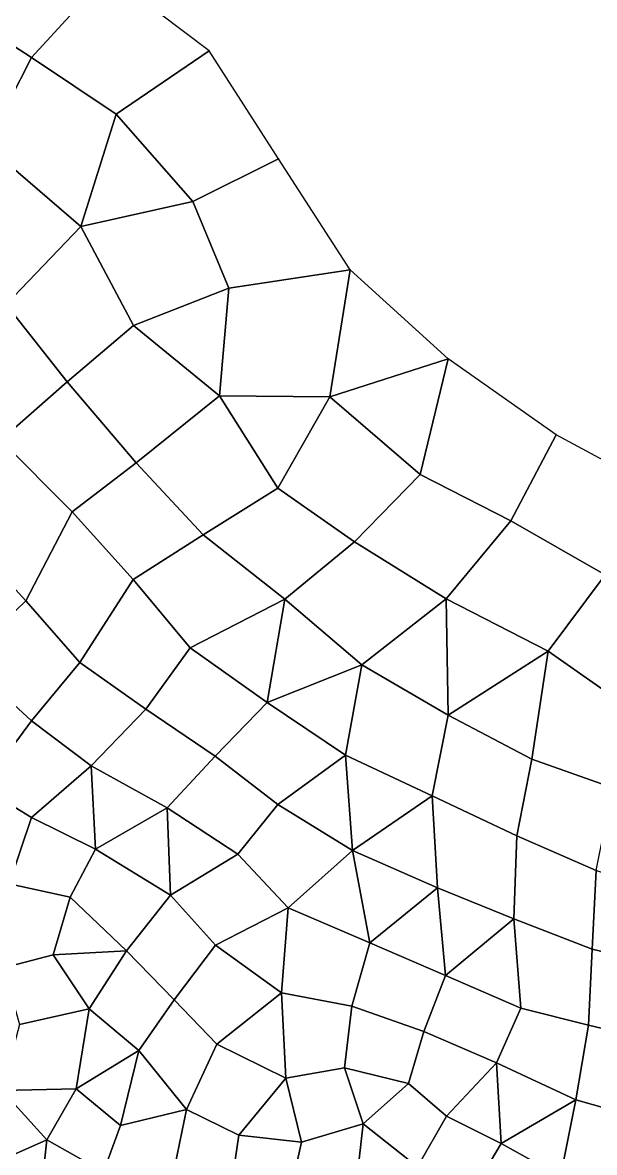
# Model space of a CAD drawing. Extents: x 391089 to 406232, y 6461839 to 6471033.
# Drawn here: x 404720.6 to 404853.9, y 6470556 to 6470819.4 of the extents above; entities that cross this region are included whole.
import ezdxf

# ---------------------------------------------------------------- set-up
doc = ezdxf.new("R2010")
doc.units = 0
for name, color, linetype in [('MESH_BOUND', 25, 'CONTINUOUS'), ('MESH_ELEMS', 18, 'CONTINUOUS'), ('MESH_NODES', 18, 'CONTINUOUS')]:
    doc.layers.add(name, color=color, linetype=linetype)

msp = doc.modelspace()

# ---------------------------------------------------------------- linework, layer by layer
at = {"layer": 'MESH_BOUND', "color": 25}
for points in [[(404764.088, 6470812.74, 5.745), (404740.53, 6470830.65, 6.493)], [(404780.3, 6470787.6, 3.872), (404764.088, 6470812.74, 5.745)], [(404796.962, 6470761.69, 3.377), (404780.3, 6470787.6, 3.872)], [(404819.8, 6470741, 4.03), (404796.962, 6470761.69, 3.377)], [(404844.984, 6470723.22, 5.648), (404819.8, 6470741, 4.03)], [(404872.14, 6470708.62, 6.723), (404844.984, 6470723.22, 5.648)]]:
    msp.add_polyline3d(points, dxfattribs=at)
at = {"layer": 'MESH_ELEMS', "color": 178}
for points in [[(404714.591, 6470845.3, 6.216), (404699.632, 6470826.23, 5.633), (404722.69, 6470811.24, 4.936), (404740.53, 6470830.65, 6.493)], [(404742.451, 6470797.98, 3.168), (404764.088, 6470812.74, 5.745), (404740.53, 6470830.65, 6.493), (404722.69, 6470811.24, 4.936)], [(404722.69, 6470811.24, 4.936), (404699.632, 6470826.23, 5.633), (404692.269, 6470800.51, 3.735), (404712.227, 6470790.7, 2.971)], [(404760.335, 6470777.68, 2.836), (404780.3, 6470787.6, 3.872), (404764.088, 6470812.74, 5.745), (404742.451, 6470797.98, 3.168)], [(404712.227, 6470790.7, 2.971), (404734.229, 6470771.8, 3.161), (404742.451, 6470797.98, 3.168), (404722.69, 6470811.24, 4.936)], [(404742.451, 6470797.98, 3.168), (404734.229, 6470771.8, 3.161), (404760.335, 6470777.68, 2.836), (404742.451, 6470797.98, 3.168)], [(404698.909, 6470770.63, 3.376), (404716.787, 6470753.65, 3.291), (404734.229, 6470771.8, 3.161), (404712.227, 6470790.7, 2.971)], [(404780.3, 6470787.6, 3.872), (404760.335, 6470777.68, 2.836), (404768.747, 6470757.48, 3.34), (404796.962, 6470761.69, 3.377)], [(404760.335, 6470777.68, 2.836), (404734.229, 6470771.8, 3.161), (404746.508, 6470748.72, 2.199), (404768.747, 6470757.48, 3.34)], [(404746.508, 6470748.72, 2.199), (404734.229, 6470771.8, 3.161), (404716.787, 6470753.65, 3.291), (404731.063, 6470735.6, 3.262)], [(404792.225, 6470732.1, 3.457), (404796.962, 6470761.69, 3.377), (404768.747, 6470757.48, 3.34), (404766.56, 6470732.37, 3.228)], [(404792.225, 6470732.1, 3.457), (404819.8, 6470741, 4.03), (404796.962, 6470761.69, 3.377), (404792.225, 6470732.1, 3.457)], [(404766.56, 6470732.37, 3.228), (404768.747, 6470757.48, 3.34), (404746.508, 6470748.72, 2.199), (404766.56, 6470732.37, 3.228)], [(404731.063, 6470735.6, 3.262), (404716.787, 6470753.65, 3.291), (404702.524, 6470740.48, 3.214), (404715.566, 6470722.04, 3.125)], [(404731.063, 6470735.6, 3.262), (404747.137, 6470716.71, 3.273), (404766.56, 6470732.37, 3.228), (404746.508, 6470748.72, 2.199)], [(404792.225, 6470732.1, 3.457), (404813.285, 6470713.98, 3.817), (404819.8, 6470741, 4.03), (404792.225, 6470732.1, 3.457)], [(404813.285, 6470713.98, 3.817), (404834.415, 6470703.19, 6.118), (404844.984, 6470723.22, 5.648), (404819.8, 6470741, 4.03)], [(404732.192, 6470705.3, 3.207), (404747.137, 6470716.71, 3.273), (404731.063, 6470735.6, 3.262), (404715.566, 6470722.04, 3.125)], [(404762.749, 6470699.98, 3.355), (404780.163, 6470710.85, 3.418), (404766.56, 6470732.37, 3.228), (404747.137, 6470716.71, 3.273)], [(404792.225, 6470732.1, 3.457), (404766.56, 6470732.37, 3.228), (404780.163, 6470710.85, 3.418), (404792.225, 6470732.1, 3.457)], [(404813.285, 6470713.98, 3.817), (404792.225, 6470732.1, 3.457), (404780.163, 6470710.85, 3.418), (404798.009, 6470698.28, 3.373)], [(404856.39, 6470690.6, 6.992), (404872.14, 6470708.62, 6.723), (404844.984, 6470723.22, 5.648), (404834.415, 6470703.19, 6.118)], [(404706.217, 6470701.1, 3.035), (404721.385, 6470684.55, 3.445), (404732.192, 6470705.3, 3.207), (404715.566, 6470722.04, 3.125)], [(404747.137, 6470716.71, 3.273), (404732.192, 6470705.3, 3.207), (404746.404, 6470689.55, 3.561), (404762.749, 6470699.98, 3.355)], [(404813.285, 6470713.98, 3.817), (404798.009, 6470698.28, 3.373), (404819.36, 6470685.03, 3.839), (404834.415, 6470703.19, 6.118)], [(404780.163, 6470710.85, 3.418), (404762.749, 6470699.98, 3.355), (404781.741, 6470684.92, 3.556), (404798.009, 6470698.28, 3.373)], [(404721.385, 6470684.55, 3.445), (404734, 6470670.17, 3.625), (404746.404, 6470689.55, 3.561), (404732.192, 6470705.3, 3.207)], [(404834.415, 6470703.19, 6.118), (404819.36, 6470685.03, 3.839), (404843.122, 6470672.84, 5.662), (404856.39, 6470690.6, 6.992)], [(404697.214, 6470684.81, 3.225), (404707.193, 6470670.89, 3.365), (404721.385, 6470684.55, 3.445), (404706.217, 6470701.1, 3.035)], [(404762.749, 6470699.98, 3.355), (404746.404, 6470689.55, 3.561), (404759.678, 6470673.59, 3.645), (404781.741, 6470684.92, 3.556)], [(404799.707, 6470669.61, 2.101), (404819.36, 6470685.03, 3.839), (404798.009, 6470698.28, 3.373), (404781.741, 6470684.92, 3.556)], [(404759.678, 6470673.59, 3.645), (404746.404, 6470689.55, 3.561), (404734, 6470670.17, 3.625), (404749.367, 6470659.33, 3.717)], [(404862.385, 6470659.29, 6.408), (404876.934, 6470677.94, 7.302), (404856.39, 6470690.6, 6.992), (404843.122, 6470672.84, 5.662)], [(404734, 6470670.17, 3.625), (404721.385, 6470684.55, 3.445), (404707.193, 6470670.89, 3.365), (404722.697, 6470656.61, 3.544)], [(404777.651, 6470660.87, 3.798), (404781.741, 6470684.92, 3.556), (404759.678, 6470673.59, 3.645), (404777.651, 6470660.87, 3.798)], [(404777.651, 6470660.87, 3.798), (404799.707, 6470669.61, 2.101), (404781.741, 6470684.92, 3.556), (404777.651, 6470660.87, 3.798)], [(404819.827, 6470657.93, 3.794), (404819.36, 6470685.03, 3.839), (404799.707, 6470669.61, 2.101), (404819.827, 6470657.93, 3.794)], [(404819.36, 6470685.03, 3.839), (404819.827, 6470657.93, 3.794), (404843.122, 6470672.84, 5.662), (404819.36, 6470685.03, 3.839)], [(404765.54, 6470648.38, 3.747), (404777.651, 6470660.87, 3.798), (404759.678, 6470673.59, 3.645), (404749.367, 6470659.33, 3.717)], [(404843.122, 6470672.84, 5.662), (404819.827, 6470657.93, 3.794), (404839.365, 6470647.65, 3.807), (404843.122, 6470672.84, 5.662)], [(404839.365, 6470647.65, 3.807), (404858.206, 6470641, 4.098), (404862.385, 6470659.29, 6.408), (404843.122, 6470672.84, 5.662)], [(404722.697, 6470656.61, 3.544), (404707.193, 6470670.89, 3.365), (404700.726, 6470652.61, 3.473), (404711.242, 6470641.04, 3.563)], [(404722.697, 6470656.61, 3.544), (404736.602, 6470646.08, 3.7), (404749.367, 6470659.33, 3.717), (404734, 6470670.17, 3.625)], [(404777.651, 6470660.87, 3.798), (404795.909, 6470648.56, 3.61), (404799.707, 6470669.61, 2.101), (404777.651, 6470660.87, 3.798)], [(404795.909, 6470648.56, 3.61), (404816.112, 6470639.1, 1.695), (404819.827, 6470657.93, 3.794), (404799.707, 6470669.61, 2.101)], [(404754.298, 6470636.33, 3.762), (404765.54, 6470648.38, 3.747), (404749.367, 6470659.33, 3.717), (404736.602, 6470646.08, 3.7)], [(404777.651, 6470660.87, 3.798), (404765.54, 6470648.38, 3.747), (404780.147, 6470637.04, 3.969), (404795.909, 6470648.56, 3.61)], [(404839.365, 6470647.65, 3.807), (404819.827, 6470657.93, 3.794), (404816.112, 6470639.1, 1.695), (404835.804, 6470629.8, 2.845)], [(404722.732, 6470634.03, 3.533), (404736.602, 6470646.08, 3.7), (404722.697, 6470656.61, 3.544), (404711.242, 6470641.04, 3.563)], [(404770.788, 6470625.53, 3.943), (404780.147, 6470637.04, 3.969), (404765.54, 6470648.38, 3.747), (404754.298, 6470636.33, 3.762)], [(404795.909, 6470648.56, 3.61), (404780.147, 6470637.04, 3.969), (404797.503, 6470626.32, 4.043), (404795.909, 6470648.56, 3.61)], [(404795.909, 6470648.56, 3.61), (404797.503, 6470626.32, 4.043), (404816.112, 6470639.1, 1.695), (404795.909, 6470648.56, 3.61)], [(404835.804, 6470629.8, 2.845), (404854.296, 6470621.66, 1.827), (404858.206, 6470641, 4.098), (404839.365, 6470647.65, 3.807)], [(404722.732, 6470634.03, 3.533), (404737.635, 6470626.66, 3.753), (404736.602, 6470646.08, 3.7), (404722.732, 6470634.03, 3.533)], [(404736.602, 6470646.08, 3.7), (404737.635, 6470626.66, 3.753), (404754.298, 6470636.33, 3.762), (404736.602, 6470646.08, 3.7)], [(404717.538, 6470618.55, 3.526), (404722.732, 6470634.03, 3.533), (404711.242, 6470641.04, 3.563), (404700.17, 6470624.26, 3.575)], [(404816.112, 6470639.1, 1.695), (404797.503, 6470626.32, 4.043), (404817.331, 6470617.63, 3.855), (404816.112, 6470639.1, 1.695)], [(404835.804, 6470629.8, 2.845), (404816.112, 6470639.1, 1.695), (404817.331, 6470617.63, 3.855), (404835.143, 6470610.4, 3.747)], [(404737.635, 6470626.66, 3.753), (404755.121, 6470615.91, 4.102), (404754.298, 6470636.33, 3.762), (404737.635, 6470626.66, 3.753)], [(404755.121, 6470615.91, 4.102), (404770.788, 6470625.53, 3.943), (404754.298, 6470636.33, 3.762), (404755.121, 6470615.91, 4.102)], [(404782.519, 6470612.97, 4.188), (404797.503, 6470626.32, 4.043), (404780.147, 6470637.04, 3.969), (404770.788, 6470625.53, 3.943)], [(404731.707, 6470615.49, 3.746), (404737.635, 6470626.66, 3.753), (404722.732, 6470634.03, 3.533), (404717.538, 6470618.55, 3.526)], [(404854.296, 6470621.66, 1.827), (404835.804, 6470629.8, 2.845), (404835.143, 6470610.4, 3.747), (404853.364, 6470603.37, 3.755)], [(404731.707, 6470615.49, 3.746), (404744.836, 6470603, 3.933), (404755.121, 6470615.91, 4.102), (404737.635, 6470626.66, 3.753)], [(404765.596, 6470604.28, 4.021), (404782.519, 6470612.97, 4.188), (404770.788, 6470625.53, 3.943), (404755.121, 6470615.91, 4.102)], [(404782.519, 6470612.97, 4.188), (404801.578, 6470604.86, 4.111), (404797.503, 6470626.32, 4.043), (404782.519, 6470612.97, 4.188)], [(404801.578, 6470604.86, 4.111), (404817.331, 6470617.63, 3.855), (404797.503, 6470626.32, 4.043), (404801.578, 6470604.86, 4.111)], [(404853.364, 6470603.37, 3.755), (404869.55, 6470599.52, 3.603), (404872.803, 6470614.9, 3.584), (404854.296, 6470621.66, 1.827)], [(404717.538, 6470618.55, 3.526), (404716.15, 6470599.02, 3.684), (404727.781, 6470602.07, 3.661), (404731.707, 6470615.49, 3.746)], [(404819.239, 6470597.18, 3.81), (404817.331, 6470617.63, 3.855), (404801.578, 6470604.86, 4.111), (404819.239, 6470597.18, 3.81)], [(404817.331, 6470617.63, 3.855), (404819.239, 6470597.18, 3.81), (404835.143, 6470610.4, 3.747), (404817.331, 6470617.63, 3.855)], [(404727.781, 6470602.07, 3.661), (404744.836, 6470603, 3.933), (404731.707, 6470615.49, 3.746), (404727.781, 6470602.07, 3.661)], [(404744.836, 6470603, 3.933), (404755.987, 6470591.56, 3.902), (404765.596, 6470604.28, 4.021), (404755.121, 6470615.91, 4.102)], [(404765.596, 6470604.28, 4.021), (404781.001, 6470593.17, 4.02), (404782.519, 6470612.97, 4.188), (404765.596, 6470604.28, 4.021)], [(404801.578, 6470604.86, 4.111), (404782.519, 6470612.97, 4.188), (404781.001, 6470593.17, 4.02), (404797.38, 6470590.08, 3.928)], [(404835.143, 6470610.4, 3.747), (404819.239, 6470597.18, 3.81), (404836.735, 6470589.57, 3.798), (404835.143, 6470610.4, 3.747)], [(404853.364, 6470603.37, 3.755), (404835.143, 6470610.4, 3.747), (404836.735, 6470589.57, 3.798), (404852.503, 6470585.64, 3.908)], [(404765.913, 6470581.22, 3.723), (404781.001, 6470593.17, 4.02), (404765.596, 6470604.28, 4.021), (404755.987, 6470591.56, 3.902)], [(404819.239, 6470597.18, 3.81), (404801.578, 6470604.86, 4.111), (404797.38, 6470590.08, 3.928), (404814.123, 6470584.18, 3.908)], [(404719.893, 6470585.8, 3.443), (404736.132, 6470589.42, 3.672), (404727.781, 6470602.07, 3.661), (404716.15, 6470599.02, 3.684)], [(404744.836, 6470603, 3.933), (404727.781, 6470602.07, 3.661), (404736.132, 6470589.42, 3.672), (404744.836, 6470603, 3.933)], [(404755.987, 6470591.56, 3.902), (404744.836, 6470603, 3.933), (404736.132, 6470589.42, 3.672), (404747.722, 6470579.7, 3.549)], [(404869.55, 6470599.52, 3.603), (404853.364, 6470603.37, 3.755), (404852.503, 6470585.64, 3.908), (404869.579, 6470581.61, 2.994)], [(404831.099, 6470576.82, 3.671), (404836.735, 6470589.57, 3.798), (404819.239, 6470597.18, 3.81), (404814.123, 6470584.18, 3.908)], [(404747.722, 6470579.7, 3.549), (404758.853, 6470565.99, 3.242), (404765.913, 6470581.22, 3.723), (404755.987, 6470591.56, 3.902)], [(404781.995, 6470573.29, 3.724), (404781.001, 6470593.17, 4.02), (404765.913, 6470581.22, 3.723), (404781.995, 6470573.29, 3.724)], [(404797.38, 6470590.08, 3.928), (404781.001, 6470593.17, 4.02), (404781.995, 6470573.29, 3.724), (404795.7, 6470575.69, 3.528)], [(404733.087, 6470570.81, 3.422), (404736.132, 6470589.42, 3.672), (404719.893, 6470585.8, 3.443), (404715.903, 6470570.43, 3.435)], [(404747.722, 6470579.7, 3.549), (404736.132, 6470589.42, 3.672), (404733.087, 6470570.81, 3.422), (404747.722, 6470579.7, 3.549)], [(404814.123, 6470584.18, 3.908), (404797.38, 6470590.08, 3.928), (404795.7, 6470575.69, 3.528), (404810.623, 6470572.04, 3.619)], [(404852.503, 6470585.64, 3.908), (404836.735, 6470589.57, 3.798), (404831.099, 6470576.82, 3.671), (404849.551, 6470568.26, 3.387)], [(404864.988, 6470563.87, 3.159), (404869.579, 6470581.61, 2.994), (404852.503, 6470585.64, 3.908), (404849.551, 6470568.26, 3.387)], [(404831.099, 6470576.82, 3.671), (404814.123, 6470584.18, 3.908), (404810.623, 6470572.04, 3.619), (404819.453, 6470564.46, 3.499)], [(404771.061, 6470559.96, 3.297), (404781.995, 6470573.29, 3.724), (404765.913, 6470581.22, 3.723), (404758.853, 6470565.99, 3.242)], [(404733.087, 6470570.81, 3.422), (404743.487, 6470562.23, 3.362), (404747.722, 6470579.7, 3.549), (404733.087, 6470570.81, 3.422)], [(404747.722, 6470579.7, 3.549), (404743.487, 6470562.23, 3.362), (404758.853, 6470565.99, 3.242), (404747.722, 6470579.7, 3.549)], [(404795.7, 6470575.69, 3.528), (404781.995, 6470573.29, 3.724), (404785.611, 6470558.36, 3.269), (404799.994, 6470562.61, 3.441)], [(404810.623, 6470572.04, 3.619), (404795.7, 6470575.69, 3.528), (404799.994, 6470562.61, 3.441), (404810.623, 6470572.04, 3.619)], [(404832.216, 6470558.06, 3.49), (404831.099, 6470576.82, 3.671), (404819.453, 6470564.46, 3.499), (404832.216, 6470558.06, 3.49)], [(404849.551, 6470568.26, 3.387), (404831.099, 6470576.82, 3.671), (404832.216, 6470558.06, 3.49), (404849.551, 6470568.26, 3.387)], [(404781.995, 6470573.29, 3.724), (404771.061, 6470559.96, 3.297), (404785.611, 6470558.36, 3.269), (404781.995, 6470573.29, 3.724)], [(404715.903, 6470570.43, 3.435), (404707.106, 6470564.8, 3.353), (404712.043, 6470552.59, 3.147), (404726.315, 6470558.88, 3.308)], [(404715.903, 6470570.43, 3.435), (404726.315, 6470558.88, 3.308), (404733.087, 6470570.81, 3.422), (404715.903, 6470570.43, 3.435)], [(404726.315, 6470558.88, 3.308), (404739.5, 6470551.44, 3.388), (404743.487, 6470562.23, 3.362), (404733.087, 6470570.81, 3.422)], [(404819.453, 6470564.46, 3.499), (404810.623, 6470572.04, 3.619), (404799.994, 6470562.61, 3.441), (404812.69, 6470552.6, 3.536)], [(404849.551, 6470568.26, 3.387), (404832.216, 6470558.06, 3.49), (404846.039, 6470550.39, 3.365), (404849.551, 6470568.26, 3.387)], [(404858.364, 6470549.21, 3.015), (404864.988, 6470563.87, 3.159), (404849.551, 6470568.26, 3.387), (404846.039, 6470550.39, 3.365)], [(404743.487, 6470562.23, 3.362), (404739.5, 6470551.44, 3.388), (404755.575, 6470550.15, 3.388), (404758.853, 6470565.99, 3.242)], [(404755.575, 6470550.15, 3.388), (404768.838, 6470545.16, 3.384), (404771.061, 6470559.96, 3.297), (404758.853, 6470565.99, 3.242)], [(404825.74, 6470547.18, 3.479), (404832.216, 6470558.06, 3.49), (404819.453, 6470564.46, 3.499), (404812.69, 6470552.6, 3.536)], [(404798.231, 6470546.83, 3.42), (404799.994, 6470562.61, 3.441), (404785.611, 6470558.36, 3.269), (404782.511, 6470544.45, 3.234)], [(404812.69, 6470552.6, 3.536), (404799.994, 6470562.61, 3.441), (404798.231, 6470546.83, 3.42), (404812.69, 6470552.6, 3.536)], [(404782.511, 6470544.45, 3.234), (404785.611, 6470558.36, 3.269), (404771.061, 6470559.96, 3.297), (404768.838, 6470545.16, 3.384)], [(404724.643, 6470543.95, 3.08), (404726.315, 6470558.88, 3.308), (404712.043, 6470552.59, 3.147), (404724.643, 6470543.95, 3.08)], [(404724.643, 6470543.95, 3.08), (404734.82, 6470535.26, 3.176), (404739.5, 6470551.44, 3.388), (404726.315, 6470558.88, 3.308)], [(404846.039, 6470550.39, 3.365), (404832.216, 6470558.06, 3.49), (404825.74, 6470547.18, 3.479), (404832.538, 6470539.4, 3.162)]]:
    msp.add_3dface(points, dxfattribs=at)
at = {"layer": 'MESH_NODES', "color": 18}
for p in [(404764.088, 6470812.74, 5.745), (404722.69, 6470811.24, 4.936), (404742.451, 6470797.98, 3.168), (404780.3, 6470787.6, 3.872), (404760.335, 6470777.68, 2.836), (404734.229, 6470771.8, 3.161), (404796.962, 6470761.69, 3.377), (404768.747, 6470757.48, 3.34), (404746.508, 6470748.72, 2.199), (404819.8, 6470741, 4.03), (404731.063, 6470735.6, 3.262), (404766.56, 6470732.37, 3.228), (404792.225, 6470732.1, 3.457), (404844.984, 6470723.22, 5.648), (404747.137, 6470716.71, 3.273), (404813.285, 6470713.98, 3.817), (404780.163, 6470710.85, 3.418), (404732.192, 6470705.3, 3.207), (404834.415, 6470703.19, 6.118), (404762.749, 6470699.98, 3.355), (404798.009, 6470698.28, 3.373), (404746.404, 6470689.55, 3.561), (404721.385, 6470684.55, 3.445), (404781.741, 6470684.92, 3.556), (404819.36, 6470685.03, 3.839), (404759.678, 6470673.59, 3.645), (404843.122, 6470672.84, 5.662), (404734, 6470670.17, 3.625), (404799.707, 6470669.61, 2.101), (404749.367, 6470659.33, 3.717), (404777.651, 6470660.87, 3.798), (404819.827, 6470657.93, 3.794), (404722.697, 6470656.61, 3.544), (404765.54, 6470648.38, 3.747), (404795.909, 6470648.56, 3.61), (404839.365, 6470647.65, 3.807), (404736.602, 6470646.08, 3.7), (404816.112, 6470639.1, 1.695), (404754.298, 6470636.33, 3.762), (404780.147, 6470637.04, 3.969), (404722.732, 6470634.03, 3.533), (404835.804, 6470629.8, 2.845), (404737.635, 6470626.66, 3.753), (404770.788, 6470625.53, 3.943), (404797.503, 6470626.32, 4.043), (404817.331, 6470617.63, 3.855), (404731.707, 6470615.49, 3.746), (404755.121, 6470615.91, 4.102), (404782.519, 6470612.97, 4.188), (404835.143, 6470610.4, 3.747), (404765.596, 6470604.28, 4.021), (404801.578, 6470604.86, 4.111), (404727.781, 6470602.07, 3.661), (404744.836, 6470603, 3.933), (404853.364, 6470603.37, 3.755), (404819.239, 6470597.18, 3.81), (404755.987, 6470591.56, 3.902), (404781.001, 6470593.17, 4.02), (404736.132, 6470589.42, 3.672), (404797.38, 6470590.08, 3.928), (404836.735, 6470589.57, 3.798), (404852.503, 6470585.64, 3.908), (404814.123, 6470584.18, 3.908), (404765.913, 6470581.22, 3.723), (404747.722, 6470579.7, 3.549), (404795.7, 6470575.69, 3.528), (404831.099, 6470576.82, 3.671), (404781.995, 6470573.29, 3.724), (404733.087, 6470570.81, 3.422), (404810.623, 6470572.04, 3.619), (404849.551, 6470568.26, 3.387), (404758.853, 6470565.99, 3.242), (404819.453, 6470564.46, 3.499), (404743.487, 6470562.23, 3.362), (404799.994, 6470562.61, 3.441), (404771.061, 6470559.96, 3.297), (404726.315, 6470558.88, 3.308), (404785.611, 6470558.36, 3.269), (404832.216, 6470558.06, 3.49)]:
    msp.add_point(p, dxfattribs=at)

doc.saveas('drawing.dxf')
